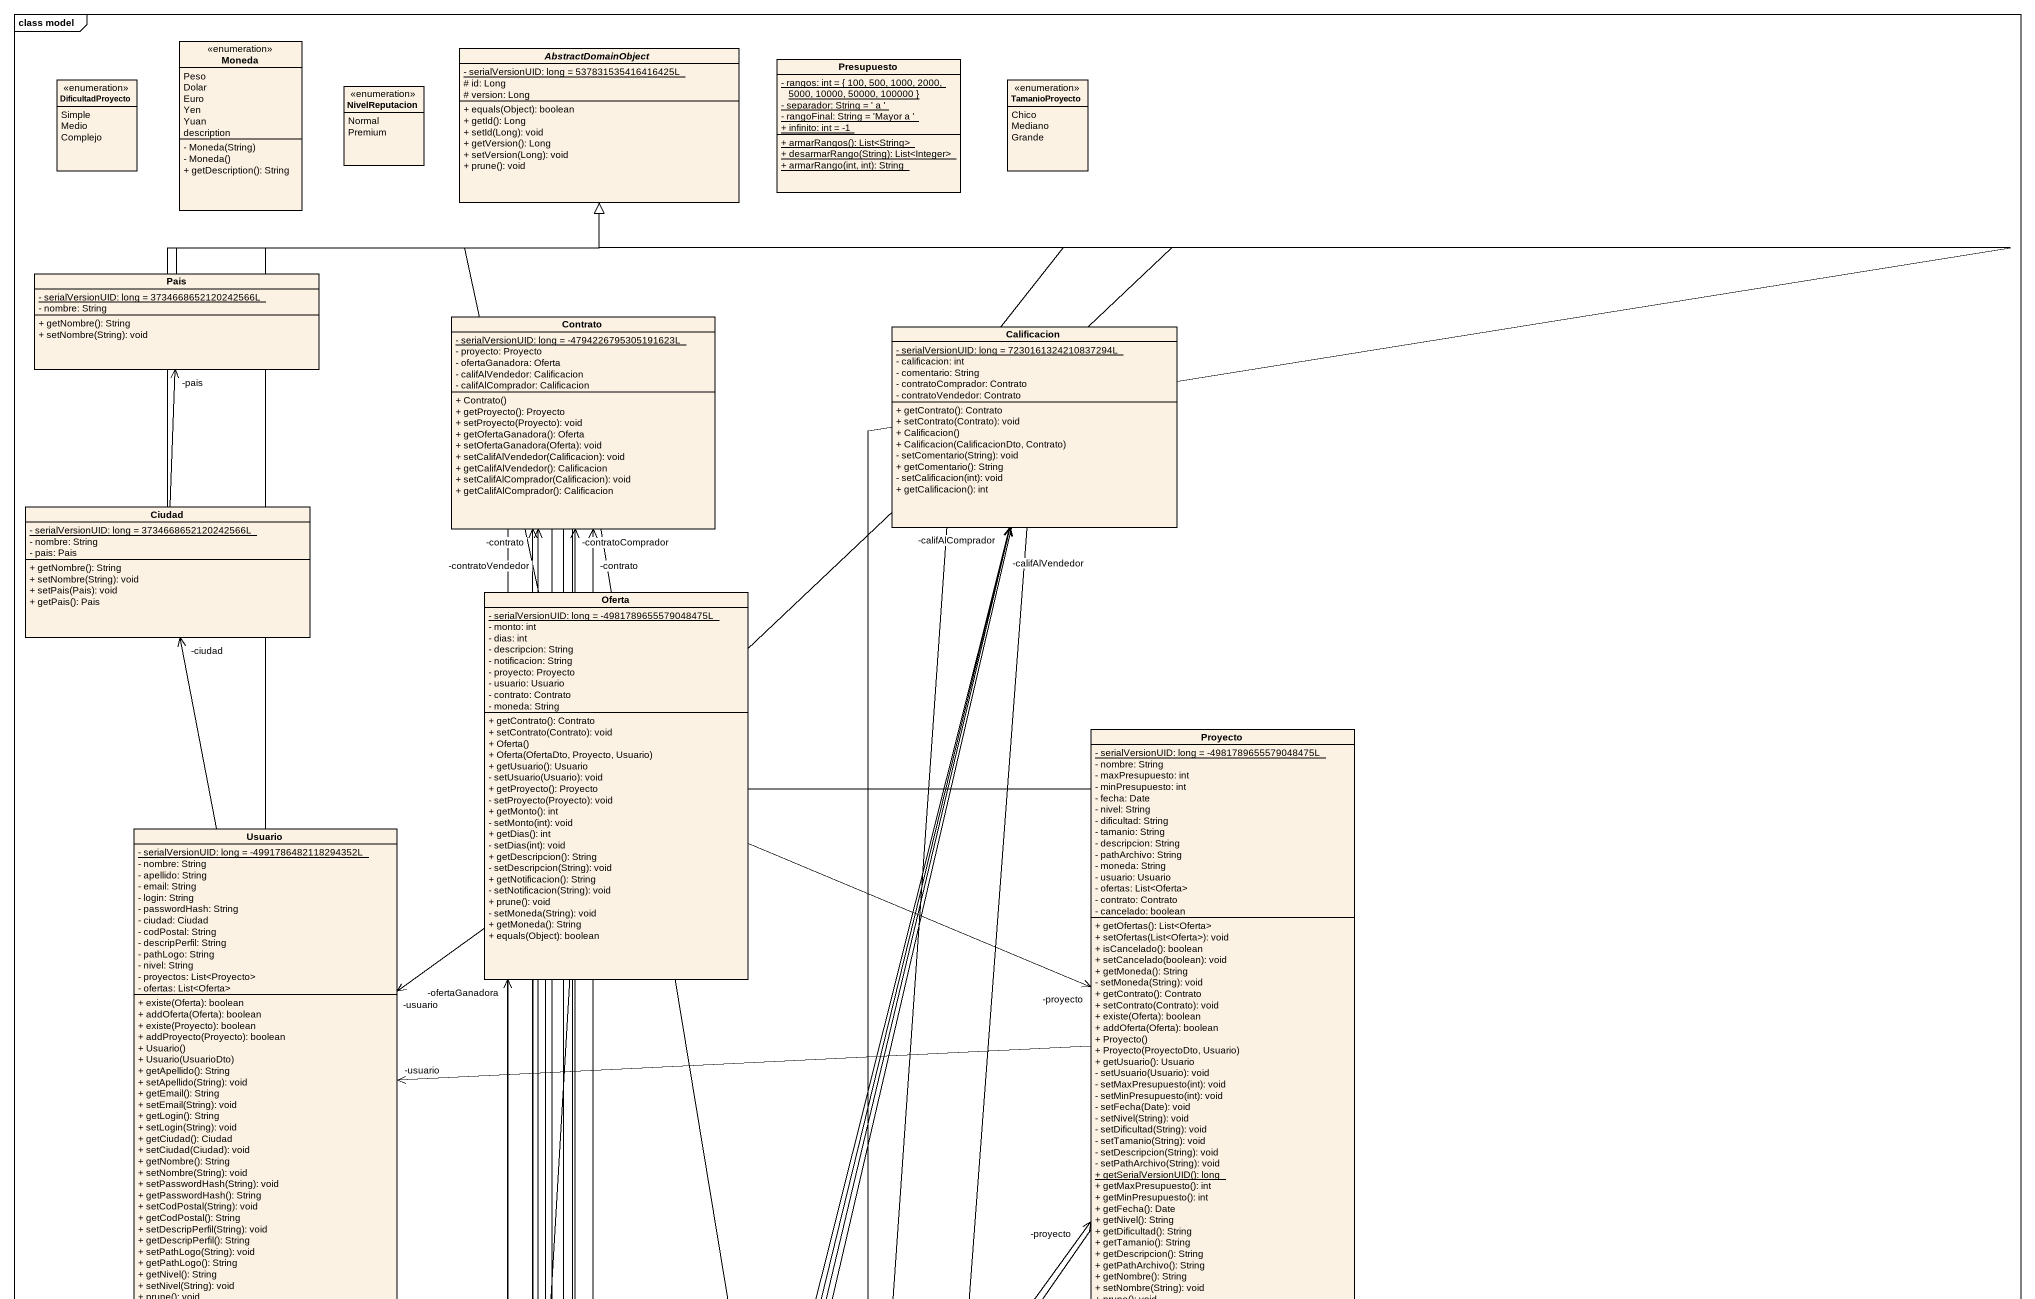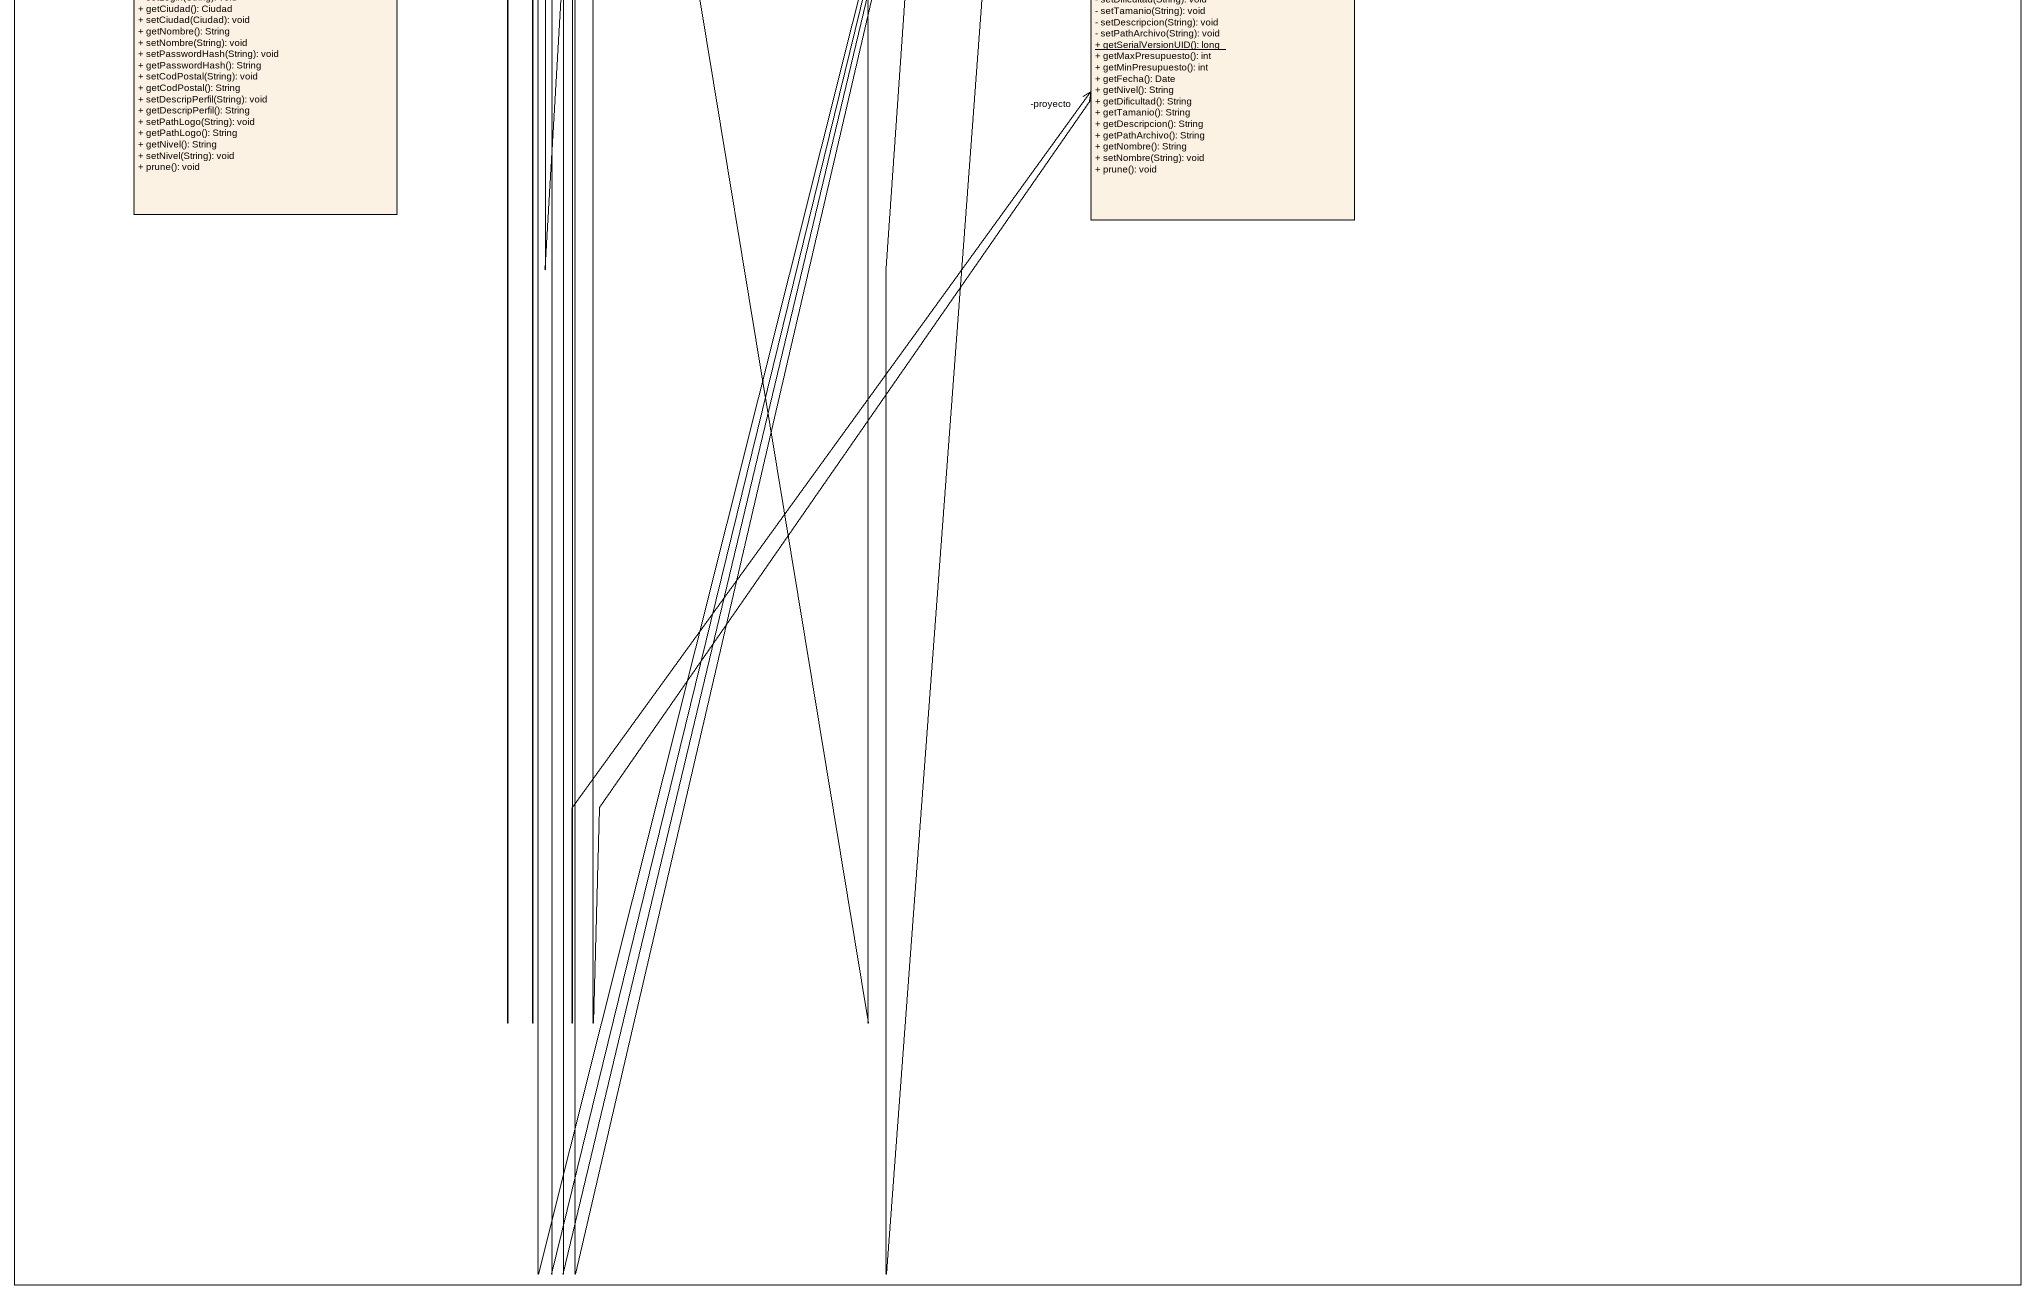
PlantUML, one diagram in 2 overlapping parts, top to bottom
@startuml
mainframe class model
hide circle
hide empty members
skinparam classAttributeIconSize 0
enum Moneda {
  Peso
  Dolar
  Euro
  Yen
  Yuan
  description
  - Moneda(String)
  - Moneda()
  + getDescription(): String
}
abstract class AbstractDomainObject {
  {static} - serialVersionUID: long = 537831535416416425L
  # id: Long
  # version: Long
  + equals(Object): boolean
  + getId(): Long
  + setId(Long): void
  + getVersion(): Long
  + setVersion(Long): void
  + prune(): void
}
class Presupuesto {
  {static} - rangos: int = { 100, 500, 1000, 2000, 5000, 10000, 50000, 100000 }
  {static} - separador: String = ' a '
  {static} - rangoFinal: String = 'Mayor a '
  {static} + infinito: int = -1
  {static} + armarRangos(): List<String>
  {static} + desarmarRango(String): List<Integer>
  {static} + armarRango(int, int): String
}
enum DificultadProyecto {
  Simple
  Medio
  Complejo
}
enum NivelReputacion {
  Normal
  Premium
}
enum TamanioProyecto {
  Chico
  Mediano
  Grande
}
class Pais {
  {static} - serialVersionUID: long = 3734668652120242566L
  - nombre: String
  + getNombre(): String
  + setNombre(String): void
}
class Contrato {
  {static} - serialVersionUID: long = -4794226795305191623L
  - proyecto: Proyecto
  - ofertaGanadora: Oferta
  - califAlVendedor: Calificacion
  - califAlComprador: Calificacion
  + Contrato()
  + getProyecto(): Proyecto
  + setProyecto(Proyecto): void
  + getOfertaGanadora(): Oferta
  + setOfertaGanadora(Oferta): void
  + setCalifAlVendedor(Calificacion): void
  + getCalifAlVendedor(): Calificacion
  + setCalifAlComprador(Calificacion): void
  + getCalifAlComprador(): Calificacion
}
class Calificacion {
  {static} - serialVersionUID: long = 7230161324210837294L
  - calificacion: int
  - comentario: String
  - contratoComprador: Contrato
  - contratoVendedor: Contrato
  + getContrato(): Contrato
  + setContrato(Contrato): void
  + Calificacion()
  + Calificacion(CalificacionDto, Contrato)
  - setComentario(String): void
  + getComentario(): String
  - setCalificacion(int): void
  + getCalificacion(): int
}
class Ciudad {
  {static} - serialVersionUID: long = 3734668652120242566L
  - nombre: String
  - pais: Pais
  + getNombre(): String
  + setNombre(String): void
  + setPais(Pais): void
  + getPais(): Pais
}
class Oferta {
  {static} - serialVersionUID: long = -4981789655579048475L
  - monto: int
  - dias: int
  - descripcion: String
  - notificacion: String
  - proyecto: Proyecto
  - usuario: Usuario
  - contrato: Contrato
  - moneda: String
  + getContrato(): Contrato
  + setContrato(Contrato): void
  + Oferta()
  + Oferta(OfertaDto, Proyecto, Usuario)
  + getUsuario(): Usuario
  - setUsuario(Usuario): void
  + getProyecto(): Proyecto
  - setProyecto(Proyecto): void
  + getMonto(): int
  - setMonto(int): void
  + getDias(): int
  - setDias(int): void
  + getDescripcion(): String
  - setDescripcion(String): void
  + getNotificacion(): String
  - setNotificacion(String): void
  + prune(): void
  - setMoneda(String): void
  + getMoneda(): String
  + equals(Object): boolean
}
class Proyecto {
  {static} - serialVersionUID: long = -4981789655579048475L
  - nombre: String
  - maxPresupuesto: int
  - minPresupuesto: int
  - fecha: Date
  - nivel: String
  - dificultad: String
  - tamanio: String
  - descripcion: String
  - pathArchivo: String
  - moneda: String
  - usuario: Usuario
  - ofertas: List<Oferta>
  - contrato: Contrato
  - cancelado: boolean
  + getOfertas(): List<Oferta>
  + setOfertas(List<Oferta>): void
  + isCancelado(): boolean
  + setCancelado(boolean): void
  + getMoneda(): String
  - setMoneda(String): void
  + getContrato(): Contrato
  + setContrato(Contrato): void
  + existe(Oferta): boolean
  + addOferta(Oferta): boolean
  + Proyecto()
  + Proyecto(ProyectoDto, Usuario)
  + getUsuario(): Usuario
  - setUsuario(Usuario): void
  - setMaxPresupuesto(int): void
  - setMinPresupuesto(int): void
  - setFecha(Date): void
  - setNivel(String): void
  - setDificultad(String): void
  - setTamanio(String): void
  - setDescripcion(String): void
  - setPathArchivo(String): void
  {static} + getSerialVersionUID(): long
  + getMaxPresupuesto(): int
  + getMinPresupuesto(): int
  + getFecha(): Date
  + getNivel(): String
  + getDificultad(): String
  + getTamanio(): String
  + getDescripcion(): String
  + getPathArchivo(): String
  + getNombre(): String
  + setNombre(String): void
  + prune(): void
}
class Usuario {
  {static} - serialVersionUID: long = -4991786482118294352L
  - nombre: String
  - apellido: String
  - email: String
  - login: String
  - passwordHash: String
  - ciudad: Ciudad
  - codPostal: String
  - descripPerfil: String
  - pathLogo: String
  - nivel: String
  - proyectos: List<Proyecto>
  - ofertas: List<Oferta>
  + existe(Oferta): boolean
  + addOferta(Oferta): boolean
  + existe(Proyecto): boolean
  + addProyecto(Proyecto): boolean
  + Usuario()
  + Usuario(UsuarioDto)
  + getApellido(): String
  + setApellido(String): void
  + getEmail(): String
  + setEmail(String): void
  + getLogin(): String
  + setLogin(String): void
  + getCiudad(): Ciudad
  + setCiudad(Ciudad): void
  + getNombre(): String
  + setNombre(String): void
  + setPasswordHash(String): void
  + getPasswordHash(): String
  + setCodPostal(String): void
  + getCodPostal(): String
  + setDescripPerfil(String): void
  + getDescripPerfil(): String
  + setPathLogo(String): void
  + getPathLogo(): String
  + getNivel(): String
  + setNivel(String): void
  + prune(): void
}
Pais -right-|> AbstractDomainObject
Contrato -up-|> AbstractDomainObject
Contrato -right-> "-califAlComprador" Calificacion
Contrato -right-> "-califAlVendedor" Calificacion
Contrato --> "-ofertaGanadora" Oferta
Contrato --> "-proyecto" Proyecto
Calificacion -up-|> AbstractDomainObject
Calificacion -left-> "-contratoComprador" Contrato
Calificacion -left-> "-contratoVendedor" Contrato
Ciudad -up-|> AbstractDomainObject
Ciudad -up-> "-pais" Pais
Oferta -up-|> AbstractDomainObject
Oferta -up-> "-contrato" Contrato
Oferta -right-> "-proyecto" Proyecto
Oferta --> "-usuario" Usuario
Proyecto -up-|> AbstractDomainObject
Proyecto -up-> "-contrato" Contrato
Proyecto -left-> "-usuario" Usuario
Usuario -up-|> AbstractDomainObject
Usuario -up-> "-ciudad" Ciudad
@enduml
